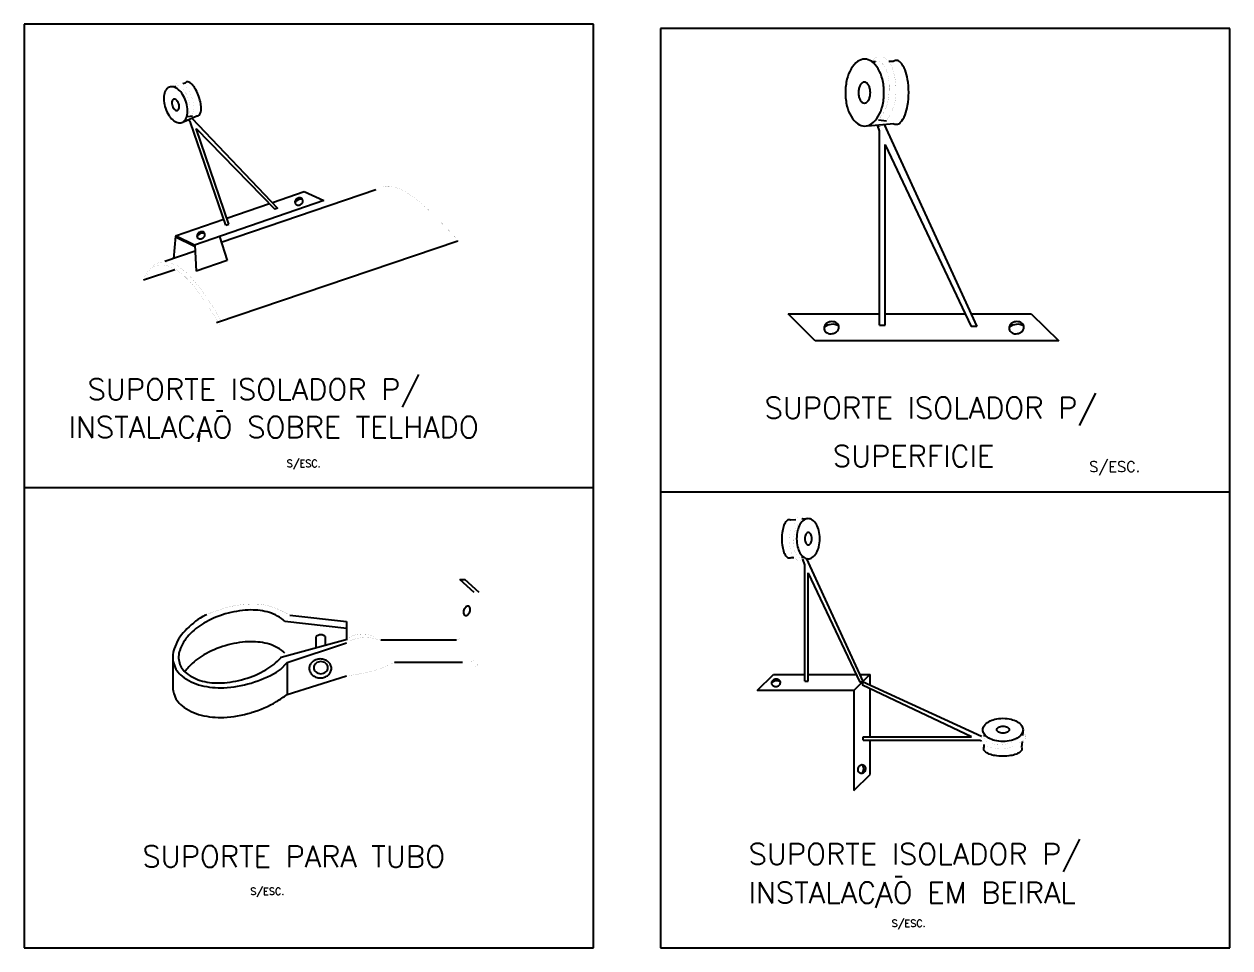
# Model space of a CAD drawing. Extents: x 0 to 0.17, y 0 to 0.13.
import ezdxf

# ---------------------------------------------------------------- set-up
doc = ezdxf.new("R2010")
doc.units = 0
doc.header["$LTSCALE"] = 250
doc.header["$MEASUREMENT"] = 0
doc.layers.add('PARA-RAIOS', color=7, linetype='CONTINUOUS')
doc.styles.add('ROMANS', font='ROMANS', dxfattribs={"height": 150})

msp = doc.modelspace()

# ---------------------------------------------------------------- linework, layer by layer
at = {"layer": 'PARA-RAIOS'}
for p, q in [((0.08029999999999973, 0.1302), (0, 0.1302)), ((0, 0.1302), (0, 0)), ((0.08029999999999973, 0), (0.08029999999999973, 0.1302)), ((0.08976095716640994, 0.1295828241982453), (0.08976095716640994, 8.73508803917386e-06)), ((0.17006095716641, 0.1295828241982453), (0.08976095716640994, 0.1295828241982453)), ((0.17006095716641, 8.73508803917386e-06), (0.17006095716641, 0.1295828241982453)), ((0.1195354994666629, 0.1249449178569234), (0.1200886746937233, 0.1249449178569234)), ((0.1225777491349321, 0.1249383968731533), (0.12195564321773, 0.1249383968731533)), ((0.02109387272245385, 0.1213410153387726), (0.02138672974244446, 0.1214419967920464)), ((0.02270566339332663, 0.1218929219714528), (0.02237631371149382, 0.1217793573059795)), ((0.02246188456423579, 0.1164288839520537), (0.02434102298227299, 0.1172733222322985)), ((0.02310801051238514, 0.1171599798949289), (0.02374065105012142, 0.1172834717437211)), ((0.02347449623403554, 0.1163567962820776), (0.02317178583600526, 0.1167388302192871)), ((0.02335332279707927, 0.1166983358647325), (0.02335159995720642, 0.1166997610915193)), ((0.02846853902507928, 0.1018735378016775), (0.02347449623403554, 0.1163567962820776)), ((0.02365367280574537, 0.1169607537304403), (0.03575850751037706, 0.1042659332068366)), ((0.1189855534705041, 0.1158560626559389), (0.1226494170224743, 0.116187760599671)), ((0.1206530540654663, 0.1151449178569234), (0.1203644112865198, 0.1159660669530367)), ((0.1205019017132909, 0.1167141643841661), (0.1216417936439507, 0.1165543754460733)), ((0.1206473049723793, 0.1157920315507197), (0.1206452261557356, 0.1157954404568036)), ((0.1213071029276578, 0.1160602023668373), (0.1343524097086793, 0.08758284415613803)), ((0.02889259656076001, 0.1020169363566992), (0.02424773709055808, 0.1154875258423781)), ((0.02425779716631041, 0.115479005982757), (0.03534536041057527, 0.1041245394215003)), ((0.1206530540654663, 0.08778760950647856), (0.1206530540654663, 0.1151449178569234)), ((0.1214524097086793, 0.08778284415613802), (0.1214524097086793, 0.1132273303344857)), ((0.1214644333833713, 0.113207091299667), (0.1335726397555175, 0.0875846428624868)), ((0.04960046218250454, 0.1068248082492313), (0.02780286443709747, 0.09944000034498554)), ((0.03503282624800978, 0.1050819491715266), (0.03950638401788183, 0.1066244983817877)), ((0.03950638401788183, 0.1066244983817877), (0.04226477200374894, 0.1053246769635059)), ((0.04226477200374894, 0.1053246769635059), (0.02405303547822678, 0.09904499952553446)), ((0.02859166513539003, 0.1028609410838808), (0.03460977714777346, 0.1049360755539181)), ((0.03576186902742711, 0.1042681577832253), (0.03534536041057527, 0.1041245394215003)), ((0.02134758858691066, 0.1003630758200895), (0.02816861603515372, 0.1027150674662725)), ((0.02405303547822678, 0.09904499952553446), (0.02134758858691066, 0.1003630758200895)), ((0.02846906780435211, 0.1018708973465138), (0.02889259656076001, 0.1020169363566992)), ((0.02134931764931025, 0.1003351747794337), (0.02108110114656574, 0.09711607748413272)), ((0.0240344247540711, 0.0988730422872471), (0.02132897786275498, 0.1001911185818022)), ((0.02408423559960193, 0.09903498123197672), (0.02428529188997709, 0.09539084236862044)), ((0.06116870171334814, 0.09962426692338242), (0.0271222561173031, 0.08809276566986608)), ((0.0275720730883204, 0.1002800359698754), (0.02863792535921084, 0.09686547101455269)), ((0.02410684815714331, 0.0981878270295026), (0.01982554014563129, 0.09673736273462005)), ((0.02124531461369952, 0.09558229535845147), (0.01685641056148825, 0.09409537860210491)), ((0.02863792535921084, 0.09686547101455269), (0.02428529188997709, 0.09539084236862044)), ((0.1077524097086793, 0.08938284415613802), (0.1206365926030849, 0.08938284415613802)), ((0.1115524097086793, 0.08558284415613804), (0.1077524097086793, 0.08938284415613802)), ((0.1214356865844707, 0.08938284415613802), (0.1328032490865896, 0.08938284415613802)), ((0.1336023430679753, 0.08938284415613802), (0.1420524097086793, 0.08938284415613802)), ((0.1420524097086793, 0.08938284415613802), (0.1459524097086793, 0.08558284415613804)), ((0.1206524097086793, 0.08778284415613802), (0.1214524097086793, 0.08778284415613802)), ((0.1343593794713934, 0.0875846428624868), (0.1335726397555175, 0.0875846428624868)), ((0.1459524097086793, 0.08558284415613804), (0.1115524097086793, 0.08558284415613804)), ((0.02711174884026105, 0.07570796837518269), (0.0280310165262772, 0.07570796837518269)), ((0.0247584235640602, 0.07256545259269029), (0.02461134073429776, 0.0713137725776298)), ((0.0001999999999998181, 0.06490000000000001), (0.08029999999999973, 0.06490000000000003)), ((0.08976095716640994, 0.0642828241982453), (0.17006095716641, 0.0642828241982453)), ((0.1088535634081312, 0.06035468850094614), (0.1081258048418658, 0.06028880285413107)), ((0.1103241229730479, 0.06048782162037031), (0.1096690605063058, 0.06042851731764386)), ((0.1081688055743911, 0.05503842109004167), (0.1085420691247124, 0.05503842109004167)), ((0.1099941553753526, 0.05503450849977963), (0.1096622502391163, 0.05503450849977963)), ((0.1101167959504142, 0.05399354532817277), (0.1098135678446329, 0.05478448511361545)), ((0.1103141616101091, 0.05495084806160223), (0.118336409336342, 0.03745630110770152)), ((0.1101167959504142, 0.03757916031790585), (0.1101167959504142, 0.05399354532817277)), ((0.1105964093363421, 0.03757630110770151), (0.1105964093363421, 0.05284299281471017)), ((0.1106036235411572, 0.05283084939381893), (0.1178685473644449, 0.0374573803315108)), ((0.06345341014683255, 0.05010374068980965), (0.06143810977461772, 0.05192960485562785)), ((0.06146008342297955, 0.05192943965613304), (0.06219959794422675, 0.05192943965613304)), ((0.06418556046932236, 0.05010374068980965), (0.06217026009710754, 0.05192960485562785)), ((0.03676620083045964, 0.04607160599696335), (0.04549893986744292, 0.0450821957021417)), ((0.03745927502042696, 0.0469050568652041), (0.04546885881957678, 0.04600057325251111)), ((0.04546885881957678, 0.04600057325251111), (0.04546885881957678, 0.04347654306630459)), ((0.0362758181488789, 0.04098566149417589), (0.04554078161287544, 0.04349548513149189)), ((0.03711273792544308, 0.04021850785409058), (0.04546885881957678, 0.0430077269529192)), ((0.04120962663778073, 0.04234108465549297), (0.04120962663778073, 0.04390910473003046)), ((0.042515420511912, 0.04268548418377607), (0.042515420511912, 0.0438936158623564)), ((0.06096495155752428, 0.04335341964258719), (0.0503334550208565, 0.04335341964258719)), ((0.02095626317630058, 0.04098566149417589), (0.02095626317630058, 0.03632117794180566)), ((0.03613851099803651, 0.03924299149694519), (0.03711273792544308, 0.04021850785409058)), ((0.03711273792544353, 0.04022324337038751), (0.03711273792544353, 0.03568188324173462)), ((0.05222306295388035, 0.04028954059854296), (0.06183456351286032, 0.04028954059854296)), ((0.03710619948968861, 0.03569135427432819), (0.04546885881957678, 0.03833850788425204)), ((0.1033730875896336, 0.03625630110770151), (0.1056727256311614, 0.03853630110770151)), ((0.1056727256311614, 0.03853630110770151), (0.1101069190729854, 0.03853630110770151)), ((0.110116409336342, 0.03757630110770151), (0.1105964093363421, 0.03757630110770151)), ((0.1105863754618168, 0.03853630110770151), (0.1174069129630882, 0.03853630110770151)), ((0.11696316456127, 0.03623544912718739), (0.1193251091231919, 0.03857722357339728)), ((0.1183405911939705, 0.0374573803315108), (0.1178685473644449, 0.0374573803315108)), ((0.1178863693519196, 0.03853630110770151), (0.1193276843486173, 0.03853630110770151)), ((0.135048819596137, 0.02979370647951939), (0.1182397822394559, 0.03749382554917269)), ((0.1182408614632652, 0.03749800740680111), (0.1182408614632652, 0.03702596357727554)), ((0.1193276843486173, 0.03700577038443197), (0.1193276843486173, 0.03854723644810686)), ((0.1170432008964589, 0.03625630110770151), (0.1033730875896336, 0.03625630110770151)), ((0.1170397822394559, 0.03623544912718739), (0.1170397822394559, 0.02216806802851148)), ((0.1336143305255733, 0.02976103975398786), (0.1182408614632652, 0.03702596357727554)), ((0.1193197822394559, 0.02974379167464744), (0.1193197822394559, 0.03651817416278959)), ((0.1183597822394559, 0.02975382554917269), (0.1336264739464645, 0.02975382554917269)), ((0.1183597822394559, 0.02927382554917269), (0.1183597822394559, 0.02975382554917269)), ((0.1183626414496602, 0.02927421216324481), (0.1347770264599271, 0.02927421216324481)), ((0.1193197822394558, 0.02442859768845141), (0.1193197822394559, 0.02926433528581605)), ((0.1347770264599271, 0.02927421216324481), (0.1350503642324988, 0.02917813098305531)), ((0.1354168740355723, 0.03013912848831926), (0.1354168740355723, 0.02980722335208302)), ((0.1407467356983356, 0.02910547805545808), (0.1406711683899238, 0.02827077795483245)), ((0.140870187156163, 0.03046909608601454), (0.1408209141756816, 0.0299248374293236)), ((0.1354207866258343, 0.02831377868735777), (0.1354207866258343, 0.02868704223767905)), ((0.1170397822394559, 0.02216806802851148), (0.1193197822394558, 0.02442859768845141)), ((0.1228328218232554, 0.01007931695482228), (0.123829813851091, 0.01007931695482228)), ((0.1205354054112861, 0.006955537206024527), (0.1200585831371039, 0.005652654195219438)), ((0, 0), (0.08029999999999973, 0)), ((0.08976095716640994, 8.73508803917386e-06), (0.17006095716641, 8.73508803917386e-06))]:
    msp.add_line(p, q, dxfattribs=at)
for points in [[(0.1185524097086793, 0.1158249178569234, 0.1570782662116598), (0.1195022640176563, 0.1161308697212649, 0.1065976720453895), (0.1204757401535067, 0.1172073738497229, 0.07224386446049601), (0.1210493268103091, 0.118649507937205, 0.05864579490633268), (0.1212724097086793, 0.1205449178569234, 0.05864579490635055), (0.1210493268103089, 0.1224403277766422, 0.07224386446048182), (0.1204757401535067, 0.1238824618641239, 0.1065976720453884), (0.1195022640176563, 0.1249589659925817, 0.157078266211679), (0.1185524097086793, 0.1252649178569234, 0.1570782662116506), (0.1176025553997023, 0.1249589659925818, 0.1065976720453746), (0.116629079263852, 0.1238824618641239, 0.07224386446049953), (0.1160554926070498, 0.1224403277766422, 0.05864579490636575), (0.1158324097086793, 0.1205449178569234, 0.05864579490636396), (0.1160554926070498, 0.1186495079372045, 0.07224386446049257), (0.116629079263852, 0.1172073738497229, 0.1065976720453732), (0.1176025553997023, 0.116130869721265, 0.1570782662116699)], [(0.02223825896027256, 0.1163333256967532, 0.1570782662116598), (0.02268527109379329, 0.1166686946914138, 0.1065976720453895), (0.02300412551857881, 0.1174163146240537, 0.07224386446049601), (0.02304452877952508, 0.1182845037293776, 0.05864579490633268), (0.02281662657196421, 0.1193286779941877, 0.05864579490635055), (0.02235251930809682, 0.1202914052448297, 0.07224386446048182), (0.02178559646042458, 0.120950179281116, 0.1065976720453884), (0.02107371304218759, 0.1213423854854593, 0.157078266211679), (0.0205149986400852, 0.1213309650223614, 0.1570782662116506), (0.02006798650656447, 0.120995596027701, 0.1065976720453746), (0.0197491320817785, 0.1202479760950609, 0.07224386446049953), (0.01970872882083222, 0.1193797869897373, 0.05864579490636575), (0.0199366310283931, 0.1183356127249271, 0.05864579490636396), (0.02040073829226049, 0.1173728854742849, 0.07224386446049257), (0.02096766113993272, 0.1167141114379987, 0.1065976720453732), (0.02167954455816971, 0.1163219052336554, 0.1570782662116699)], [(0.1176724097086793, 0.1205449178569234, 0.05778950656919817), (0.1177413893764132, 0.1199500927281961, 0.07145359801007624), (0.1179184400124826, 0.1194983998207673, 0.1064279289247179), (0.118219993772226, 0.1191602742825005, 0.158930832958726), (0.1185124097086794, 0.1190649178569234, 0.1589308329587861), (0.1188048256451325, 0.1191602742825005, 0.1064279289248149), (0.1191063794048761, 0.1194983998207673, 0.07145359801008837), (0.1192834300409455, 0.119950092728196, 0.05778950656923536), (0.1193524097086793, 0.1205449178569234, 0.05778950656925784), (0.1192834300409455, 0.1211397429856505, 0.07145359801017637), (0.1191063794048761, 0.1215914358930794, 0.1064279289249171), (0.1188048256451324, 0.1219295614313463, 0.1589308329587841), (0.1185124097086794, 0.1220249178569234, 0.1589308329587861), (0.1182199937722262, 0.1219295614313462, 0.1064279289248149), (0.1179184400124826, 0.1215914358930794, 0.07145359801008837), (0.1177413893764132, 0.1211397429856508, 0.05778950656923536)], [(0.02091074716813046, 0.1186715024483534, 0.05778950656919817), (0.02105585035053719, 0.1183691876675396, 0.07145359801007624), (0.02123203887656746, 0.1181623768728933, 0.1064279289247179), (0.02145340913629389, 0.1180384177777168, 0.158930832958726), (0.02162562453120109, 0.1180413152096942, 0.1589308329587861), (0.02176302553109326, 0.118145178112522, 0.1064279289248149), (0.02186094699350224, 0.1183792337391749, 0.07145359801008837), (0.02187222355676113, 0.118650685282932, 0.05778950656923536), (0.02180015755658633, 0.1189781843697428, 0.05778950656925784), (0.0216550543741796, 0.1192804991505564, 0.07145359801017637), (0.02147886584814933, 0.119487309945203, 0.1064279289249171), (0.02125749558842244, 0.1196112690403793, 0.1589308329587841), (0.02108528019351525, 0.1196083716084019, 0.1589308329587861), (0.02094787919362352, 0.1195045087055741, 0.1064279289248149), (0.02084995773121409, 0.1192704530789211, 0.07145359801008837), (0.02083868116795565, 0.1189990015351641, 0.05778950656923536)], [(0.03899718141090807, 0.1047887258727617, 0.08071844046884595), (0.03917900610826201, 0.1049367023379958, 0.08927079561236259), (0.03928969168286085, 0.1051178381464525, 0.1048073409724109), (0.03932286919846956, 0.1053213627872473, 0.1192549497207507), (0.03927181368499669, 0.105495856068715, 0.1192549497207204), (0.0391466372298296, 0.1056277098733817, 0.1048073409725227), (0.03895402010599674, 0.1057013418675079, 0.0892707956124011), (0.03874179361733605, 0.1056967163902154, 0.08071844046891824), (0.03852247011440386, 0.1056139247487736, 0.08071844046897438), (0.03834064541704993, 0.1054659482835395, 0.08927079561258666), (0.03822995984245108, 0.1052848124750828, 0.1048073409724596), (0.03819678232684192, 0.105081287834288, 0.1192549497206937), (0.03824783784031479, 0.1049067945528203, 0.1192549497208309), (0.03837301429548234, 0.1047749407481535, 0.1048073409726002), (0.0385656314193152, 0.1047013087540274, 0.08927079561236259), (0.03877785790797589, 0.1047059342313199, 0.08071844046884595)], [(0.02517955573311383, 0.1000242031654636, 0.08071844046884595), (0.02536138043046776, 0.1001721796306978, 0.08927079561236259), (0.02547206600506661, 0.1003533154391544, 0.1048073409724109), (0.02550524352067532, 0.1005568400799493, 0.1192549497207507), (0.02545418800720245, 0.1007313333614169, 0.1192549497207204), (0.02532901155203536, 0.1008631871660836, 0.1048073409725227), (0.02513639442820249, 0.1009368191602099, 0.0892707956124011), (0.02492416793954181, 0.1009321936829173, 0.08071844046891824), (0.02470484443660962, 0.1008494020414756, 0.08071844046897438), (0.02452301973925524, 0.1007014255762414, 0.08927079561258666), (0.02441233416465639, 0.1005202897677848, 0.1048073409724596), (0.02437915664904768, 0.1003167651269899, 0.1192549497206937), (0.02443021216252055, 0.1001422718455223, 0.1192549497208309), (0.0245553886176881, 0.1000104180408556, 0.1048073409726002), (0.0247480057415205, 0.0999367860467294, 0.08927079561236259), (0.02496023223018165, 0.09994141152402192, 0.08071844046884595)], [(0.1140241717182665, 0.08658015361449042, 0.08071844046884595), (0.1144172613406679, 0.08672412200363791, 0.08927079561236259), (0.1147095581277301, 0.08696547967240513, 0.1048073409724109), (0.1148840406254045, 0.08728975154132312, 0.1192549497207507), (0.1148994238683119, 0.0876140461010871, 0.1192549497207204), (0.1147648574251289, 0.08790950418275642, 0.1048073409725227), (0.1144825481642091, 0.0881459314827143, 0.0892707956124011), (0.1141215806859539, 0.08826166140815113, 0.08071844046891824), (0.1137031311490612, 0.08824956457435752, 0.08071844046897438), (0.1133100415266601, 0.08810559618521004, 0.08927079561258666), (0.1130177447395976, 0.08786423851644286, 0.1048073409724596), (0.1128432622419232, 0.08753996664752464, 0.1192549497206937), (0.1128278789990159, 0.08721567208776092, 0.1192549497208309), (0.1129624454421989, 0.08692021400609148, 0.1048073409726002), (0.1132447547031186, 0.0866837867061337, 0.08927079561236259), (0.1136057221813739, 0.08656805678069672, 0.08071844046884595)], [(0.1401241717182664, 0.08658015361449042, 0.08071844046884595), (0.1405172613406679, 0.08672412200363791, 0.08927079561236259), (0.1408095581277301, 0.08696547967240513, 0.1048073409724109), (0.1409840406254045, 0.08728975154132312, 0.1192549497207507), (0.1409994238683119, 0.0876140461010871, 0.1192549497207204), (0.140864857425129, 0.08790950418275642, 0.1048073409725227), (0.1405825481642091, 0.0881459314827143, 0.0892707956124011), (0.1402215806859539, 0.08826166140815113, 0.08071844046891824), (0.1398031311490612, 0.08824956457435752, 0.08071844046897438), (0.1394100415266601, 0.08810559618521004, 0.08927079561258666), (0.1391177447395976, 0.08786423851644286, 0.1048073409724596), (0.1389432622419232, 0.08753996664752464, 0.1192549497206937), (0.1389278789990159, 0.08721567208776092, 0.1192549497208309), (0.1390624454421989, 0.08692021400609148, 0.1048073409726002), (0.1393447547031186, 0.0866837867061337, 0.08927079561236259), (0.1397057221813739, 0.08656805678069672, 0.08071844046884595)], [(0.1105840092301427, 0.06050650849977966, 0.1570782662116598), (0.1100140966447566, 0.0603229373811747, 0.1065976720453895), (0.1094300109632463, 0.05967703490409993, 0.07224386446049601), (0.1090858589691649, 0.05881175445161069, 0.05864579490633268), (0.1089520092301427, 0.05767450849977962, 0.05864579490635055), (0.109085858969165, 0.05653726254794834, 0.07224386446048182), (0.1094300109632463, 0.05567198209545939, 0.1065976720453884), (0.1100140966447565, 0.05502607961838462, 0.157078266211679), (0.1105840092301427, 0.05484250849977966, 0.1570782662116506), (0.111153921815529, 0.05502607961838462, 0.1065976720453746), (0.1117380074970391, 0.05567198209545939, 0.07224386446049953), (0.1120821594911204, 0.05653726254794834, 0.05864579490636575), (0.1122160092301427, 0.05767450849977962, 0.05864579490636396), (0.1120821594911204, 0.05881175445161098, 0.07224386446049257), (0.1117380074970391, 0.05967703490409993, 0.1065976720453732), (0.111153921815529, 0.0603229373811747, 0.1570782662116699)], [(0.1111120092301427, 0.05767450849977962, 0.05778950656919817), (0.1110706214295024, 0.05803140357701603, 0.07145359801007624), (0.1109643910478608, 0.05830241932147329, 0.1064279289247179), (0.1107834587920147, 0.05850529464443338, 0.158930832958726), (0.1106080092301427, 0.05856250849977965, 0.1589308329587861), (0.1104325596682708, 0.05850529464443338, 0.1064279289248149), (0.1102516274124247, 0.05830241932147329, 0.07145359801008837), (0.1101453970307831, 0.0580314035770161, 0.05778950656923536), (0.1101040092301427, 0.05767450849977962, 0.05778950656925784), (0.1101453970307831, 0.05731761342254336, 0.07145359801017637), (0.1102516274124247, 0.05704659767808604, 0.1064279289249171), (0.1104325596682709, 0.05684372235512587, 0.1589308329587841), (0.1106080092301427, 0.05678650849977967, 0.1589308329587861), (0.1107834587920146, 0.05684372235512594, 0.1064279289248149), (0.1109643910478608, 0.05704659767808604, 0.07145359801008837), (0.1110706214295024, 0.05731761342254323, 0.05778950656923536)], [(0.06286092172522513, 0.04735083163868345, 0.06547473431016201), (0.06292210923682343, 0.04761875507877224, 0.07819838175955446), (0.06290775324968173, 0.04784883185029911, 0.1071764558751596), (0.06281645739172291, 0.04804688681019362, 0.1434818455458183), (0.06268464897179957, 0.04814508696617414, 0.1434818455456719), (0.06252068695792014, 0.04815662768546544, 0.1071764558748849), (0.06232230035173917, 0.04806605475735139, 0.07819838175894243), (0.06216134607157528, 0.04790102404851235, 0.06547473430989036), (0.06203296629682382, 0.0476580312198947, 0.06547473431000225), (0.06197177878522507, 0.04739010777980542, 0.07819838175896078), (0.06198613477236723, 0.04716003100827897, 0.1071764558747477), (0.06207743063032604, 0.04696197604838453, 0.1434818455454222), (0.06220923905024939, 0.04686377589240395, 0.1434818455454222), (0.06237320106412881, 0.04685223517311265, 0.1071764558747475), (0.06257158767030979, 0.04694280810122685, 0.07819838175931307), (0.06273254195047366, 0.04710783881006625, 0.06547473430999019)], [(0.04020801480484851, 0.03938908869878099, 0.1138088413899195), (0.04032296130870328, 0.03889063153432901, 0.103572410334684), (0.04066669932102514, 0.03844745003015364, 0.09176602715694011), (0.04116374926723302, 0.03816175222717866, 0.08486653350846292), (0.04177406170083032, 0.03805741052275313, 0.08486653350844785), (0.04238437413442717, 0.03816175222717866, 0.09176602715690897), (0.04288142408063505, 0.03844745003015364, 0.1035724103346731), (0.04322516209295691, 0.03889063153432901, 0.1138088413899012), (0.04334010859681166, 0.03938908869878099, 0.11380884138993), (0.04322516209295691, 0.03988754586323304, 0.1035724103346256), (0.04288142408063505, 0.04033072736740848, 0.09176602715691741), (0.04238437413442717, 0.04061642517038332, 0.08486653350841071), (0.04177406170083032, 0.04072076687480891, 0.08486653350843468), (0.04116374926723302, 0.04061642517038332, 0.09176602715691311), (0.04066669932102514, 0.04033072736740848, 0.1035724103346648), (0.04032296130870328, 0.03988754586323296, 0.1138088413899117)], [(0.04084273629885684, 0.03949951521419878, 0.1138088413899195), (0.04091630206132413, 0.03918050262894947, 0.103572410334684), (0.04113629438920998, 0.03889686646627714, 0.09176602715694011), (0.04145440635478326, 0.03871401987237318, 0.08486653350846292), (0.04184500631228502, 0.03864724118154097, 0.08486653350844785), (0.04223560626978769, 0.03871401987237318, 0.09176602715690897), (0.04255371823536052, 0.03889686646627714, 0.1035724103346731), (0.04277371056324637, 0.03918050262894947, 0.1138088413899012), (0.04284727632571367, 0.03949951521419878, 0.11380884138993), (0.04277371056324637, 0.03981852779944806, 0.1035724103346256), (0.04255371823536052, 0.04010216396212033, 0.09176602715691741), (0.04223560626978724, 0.04028501055602429, 0.08486653350841071), (0.04184500631228502, 0.04035178924685658, 0.08486653350843468), (0.04145440635478326, 0.04028501055602429, 0.09176602715691311), (0.04113629438920998, 0.04010216396212033, 0.1035724103346648), (0.04091630206132413, 0.03981852779944799, 0.1138088413899117)], [(0.1061394665420943, 0.03685468678271296, 0.08071844046884595), (0.1063753203155351, 0.03694106781620147, 0.08927079561236259), (0.1065506983877724, 0.03708588241746184, 0.1048073409724109), (0.1066553878863771, 0.03728044553881264, 0.1192549497207507), (0.1066646178321215, 0.03747502227467099, 0.1192549497207204), (0.1065838779662118, 0.03765229712367262, 0.1048073409725227), (0.1064144924096599, 0.03779415350364733, 0.0892707956124011), (0.1061979119227068, 0.03786359145890943, 0.08071844046891824), (0.1059468422005711, 0.0378563333586332, 0.08071844046897438), (0.1057109884271304, 0.03776995232514477, 0.08927079561258666), (0.105535610354893, 0.03762513772388448, 0.1048073409724596), (0.1054309208562883, 0.03743057460253352, 0.1192549497206937), (0.1054216909105439, 0.03723599786667525, 0.1192549497208309), (0.1055024307764538, 0.03705872301767363, 0.1048073409726002), (0.1056718163330056, 0.03691686663769891, 0.08927079561236259), (0.1058883968199588, 0.03684742868243673, 0.08071844046884595)], [(0.1408888740355724, 0.03072898234310939, -0.1570782662116598), (0.1407053029169674, 0.03015906975772326, -0.1065976720453895), (0.1400594004398927, 0.02957498407621301, -0.07224386446049601), (0.1391941199874034, 0.0292308320821316, -0.05864579490633268), (0.1380568740355723, 0.02909698234310941, -0.05864579490635055), (0.136919628083741, 0.02923083208213168, -0.07224386446048182), (0.1360543476312521, 0.02957498407621301, -0.1065976720453884), (0.1354084451541773, 0.03015906975772319, -0.157078266211679), (0.1352248740355723, 0.03072898234310939, -0.1570782662116506), (0.1354084451541773, 0.03129889492849565, -0.1065976720453746), (0.1360543476312521, 0.03188298061000584, -0.07224386446049953), (0.136919628083741, 0.03222713260408709, -0.05864579490636575), (0.1380568740355723, 0.03236098234310943, -0.05864579490636396), (0.1391941199874037, 0.03222713260408709, -0.07224386446049257), (0.1400594004398927, 0.03188298061000584, -0.1065976720453732), (0.1407053029169674, 0.03129889492849565, -0.1570782662116699)], [(0.1380568740355723, 0.03125698234310941, -0.05778950656919817), (0.1384137691128087, 0.03121559454246912, -0.07145359801007624), (0.138684784857266, 0.03110936416082746, -0.1064279289247179), (0.1388876601802261, 0.03092843190498141, -0.158930832958726), (0.1389448740355723, 0.0307529823431094, -0.1589308329587861), (0.1388876601802261, 0.03057753278123753, -0.1064279289248149), (0.138684784857266, 0.03039660052539141, -0.07145359801008837), (0.1384137691128088, 0.03029037014374975, -0.05778950656923536), (0.1380568740355723, 0.03024898234310939, -0.05778950656925784), (0.1376999789583361, 0.03029037014374975, -0.07145359801017637), (0.1374289632138787, 0.03039660052539141, -0.1064279289249171), (0.1372260878909186, 0.0305775327812376, -0.1589308329587841), (0.1371688740355724, 0.0307529823431094, -0.1589308329587861), (0.1372260878909186, 0.03092843190498134, -0.1064279289248149), (0.1374289632138787, 0.03110936416082746, -0.07145359801008837), (0.1376999789583359, 0.03121559454246912, -0.05778950656923536)], [(0.1176381679144674, 0.02529688275492496, -0.08071844046884595), (0.1177245489479559, 0.02553273652836579, -0.08927079561236259), (0.1178693635492162, 0.02570811460060307, -0.1048073409724109), (0.118063926670567, 0.02581280409920779, -0.1192549497207507), (0.1182585034064254, 0.02582203404495216, -0.1192549497207204), (0.118435778255427, 0.02574129417904246, -0.1048073409725227), (0.1185776346354017, 0.02557190862249052, -0.0892707956124011), (0.1186470725906638, 0.02535532813553742, -0.08071844046891824), (0.1186398144903876, 0.02510425841340177, -0.08071844046897438), (0.1185534334568992, 0.02486840463996108, -0.08927079561258666), (0.1184086188556389, 0.02469302656772365, -0.1048073409724596), (0.1182140557342879, 0.02458833706911893, -0.1192549497206937), (0.1180194789984296, 0.02457910712337456, -0.1192549497208309), (0.117842204149428, 0.02465984698928442, -0.1048073409726002), (0.1177003477694533, 0.02482923254583621, -0.08927079561236259), (0.1176309098141911, 0.02504581303278945, -0.08071844046884595)]]:
    msp.add_lwpolyline(points, format="xyb", close=True, dxfattribs=at)
for points, const_width in [([(0.119610655496995, 0.1249196318808418), (0.1196837360810702, 0.1250837033566636), (0.1197643934417761, 0.1252185426113888), (0.1198515862211874, 0.1253273745519713), (0.1199442730613784, 0.1254134240853648), (0.1200414126044234, 0.125479916118523), (0.1201419634923971, 0.1255300755583996), (0.1202448843673738, 0.1255671273119483), (0.1203491338714279, 0.1255942962861227), (0.1204538741303665, 0.1256141745432325), (0.1205590812049269, 0.1256268227670105), (0.1206649346395789, 0.1256316687965458), (0.1207716139787928, 0.1256281404709271), (0.1208792987670381, 0.1256156656292433), (0.1209881685487849, 0.1255936721105833), (0.1210984028685032, 0.1255615877540359), (0.1212101812706628, 0.1255188403986899), (0.1213234738311855, 0.1254649792511004), (0.1214374127517999, 0.125400038987686), (0.1215509207656865, 0.1253241756523317), (0.1216629206060257, 0.1252375452889223), (0.121772335005998, 0.1251403039413427), (0.1218780866987838, 0.1250326076534778), (0.1219790984175636, 0.1249146124692122), (0.1220742928955179, 0.1247864744324311), (0.1221628801369789, 0.1246482802341815), (0.1222452192308865, 0.1244998391541596), (0.1223219565373325, 0.124340891119224), (0.1223937384164085, 0.1241711760562334), (0.1224612112282062, 0.1239904338920462), (0.1225250213328176, 0.1237984045535211), (0.1225858150903342, 0.1235948279675167), (0.1226442388608478, 0.1233794440608914), (0.1227006637029295, 0.1231520881206559), (0.1227543594690685, 0.1229129768744277), (0.1228043207102329, 0.1226624224099768), (0.1228495419773913, 0.1224007368150728), (0.1228890178215122, 0.1221282321774855), (0.1229217427935639, 0.1218452205849844), (0.1229467114445147, 0.1215520141253395), (0.1229629183253333, 0.1212489248863203), (0.1229694058655133, 0.1209366507308564), (0.1229654080086496, 0.1206174326225164), (0.1229502065768626, 0.1202938973000287), (0.1229230833922726, 0.1199686715021217), (0.1228833202769999, 0.1196443819675238), (0.1228301990531648, 0.1193236554349635), (0.1227630015428875, 0.1190091186431692), (0.1226810095682884, 0.1187033983308693), (0.122583947827847, 0.1184084190393102), (0.1224733125254792, 0.1181232965198113), (0.1223510427414603, 0.1178464443262098), (0.1222190775560654, 0.1175762760123429), (0.1220793560495698, 0.117311205132048), (0.1219338173022486, 0.1170496452391623), (0.1217844003943769, 0.1167900098875232), (0.1216330444062302, 0.116530712630968)], 1e-05), ([(0.1199415918639607, 0.1249196318808418), (0.1201990825730959, 0.124934356355199), (0.1204226752863092, 0.124920082674287), (0.1206163917997269, 0.124879021459808), (0.1207842539094754, 0.1248133833334642), (0.1209302834116811, 0.1247253789169576), (0.1210585021024702, 0.1246172188319903), (0.1211729317779691, 0.1244911137002647), (0.1212775942343041, 0.1243492741434826), (0.121375805059353, 0.124193529342739), (0.1214680550080005, 0.1240241827166987), (0.1215541286268825, 0.1238411562434194), (0.1216338104626352, 0.1236443719009585), (0.1217068850618947, 0.1234337516673737), (0.121773136971297, 0.1232092175207226), (0.1218323507374783, 0.1229706914390627), (0.1218843109070746, 0.1227180954004517), (0.1219286763455931, 0.1224512603573474), (0.1219646031940251, 0.1221696531598101), (0.121991121912233, 0.1218726496323003), (0.1220072629600792, 0.1215596255992787), (0.1220120567974263, 0.1212299568852056), (0.1220045338841364, 0.1208830193145418), (0.1219837246800721, 0.1205181887117478), (0.1219486596450957, 0.1201348409012841), (0.1218972321240935, 0.1197331145888264), (0.121822787002047, 0.1193162000049092), (0.1217175320489613, 0.1188880502612824), (0.1215736750348416, 0.1184526184696957), (0.1213834237296935, 0.1180138577418987), (0.1211389859035219, 0.1175757211896411), (0.1208325693263323, 0.1171421619246726), (0.1204563817681297, 0.116717133058743)], 1e-05), ([(0.02113827707118071, 0.1213413483066161), (0.02114701568738337, 0.1214415503119647), (0.02116510183785931, 0.1215276595907026), (0.02119139551355011, 0.1216011933452687), (0.02122475670539734, 0.1216636687781016), (0.0212640454043426, 0.1217166030916399), (0.02130812160132791, 0.1217615134883224), (0.02135584528729442, 0.1217999171705875), (0.02140607645318415, 0.1218333313408743), (0.02145789834146126, 0.1218629753124433), (0.02151128720067709, 0.1218888768418444), (0.02156644253090599, 0.1219107657964491), (0.02162356383222141, 0.1219283720436298), (0.02168285060469816, 0.1219414254507582), (0.0217445023484097, 0.121949655885206), (0.02180871856342992, 0.1219527932143453), (0.02187569874983319, 0.121950567305548), (0.02194550935727057, 0.1219427340412265), (0.02201768463370127, 0.1219291533639558), (0.02209162577666166, 0.1219097112313515), (0.02216673398368767, 0.1218842936010292), (0.02224241045231656, 0.1218527864306045), (0.02231805638008382, 0.1218150756776929), (0.02239307296452671, 0.1217710472999099), (0.02246686140318116, 0.1217205872548714), (0.02253898763835014, 0.1216635972250346), (0.02260967659140442, 0.1216000417922251), (0.02267931792848185, 0.1215299012631102), (0.02274830131572025, 0.1214531559443569), (0.02281701641925611, 0.1213697861426329), (0.02288585290522724, 0.1212797721646054), (0.02295520043977149, 0.1211830943169417), (0.02302544868902623, 0.1210797329063091), (0.02309682416361239, 0.1209696684681311), (0.02316890075208812, 0.1208528824528562), (0.02324108918749425, 0.1207293565396888), (0.02331280020287204, 0.1205990724078334), (0.02338344453126319, 0.1204620117364946), (0.02345243290570852, 0.120318156204877), (0.02351917605924973, 0.1201674874921851), (0.02358308472492763, 0.1200099872776234), (0.02364352456042161, 0.1198458502141541), (0.02369968092195859, 0.1196761228497701), (0.02375069409040316, 0.1195020647062217), (0.02379570434662037, 0.1193249353052595), (0.02383385197147527, 0.1191459941686339), (0.023864277245832, 0.1189665008180953), (0.02388612045055606, 0.1187877147753942), (0.0238985218665116, 0.1186108955622812), (0.02390098442343742, 0.118437011796005), (0.02389446164656556, 0.1182658684758093), (0.02388026971000227, 0.1180969796964363), (0.02385972478785379, 0.1179298595526278), (0.02383414305422639, 0.1177640221391261), (0.02380484068322494, 0.1175989815506731), (0.02377313384895661, 0.117434251882011), (0.02374033872552764, 0.117269347227882)], 5.600000000000001e-06), ([(0.02131347840611943, 0.1214017603309487), (0.02144710887132669, 0.1214565602392077), (0.02156808694382835, 0.1214898201694531), (0.02167813826025668, 0.1215034446229172), (0.02177898845724621, 0.1214993381008323), (0.02187236317142924, 0.1214794051044304), (0.02195998803943985, 0.1214455501349442), (0.02204358869791077, 0.1213996776936058), (0.02212489078347517, 0.1213436922816476), (0.022205315689901, 0.1212791675440273), (0.02228506783949433, 0.1212063537006042), (0.02236404741169463, 0.1211251701149629), (0.02244215458594135, 0.1210355361506881), (0.02251928954167533, 0.1209373711713644), (0.02259535245833604, 0.1208305945405767), (0.02267024351536338, 0.1207151256219097), (0.02274386289219728, 0.1205908837789478), (0.02281606084792384, 0.1204577172423925), (0.02288648796020789, 0.1203151897114122), (0.02295474488636182, 0.1201627937522917), (0.02302043228369712, 0.1200000219313161), (0.02308315080952525, 0.1198263668147702), (0.02314250112115724, 0.1196413209689391), (0.02319808387590502, 0.1194443769601079), (0.0232494997310796, 0.1192350273545613), (0.02329560807985672, 0.1190129610173177), (0.02333230325886461, 0.1187786520083284), (0.02335473834059485, 0.1185327706862782), (0.02335806639753946, 0.1182759874098517), (0.02333744050219139, 0.1180089725377334), (0.02328801372704175, 0.117732396428608), (0.02320493914458302, 0.1174469294411602), (0.0230833698273068, 0.1171532419340748)], 5.600000000000001e-06), ([(0.04960947652018195, 0.1068718182528569), (0.04965339358656093, 0.1069054447613403), (0.04987542020570345, 0.1070430731484305), (0.05010867886340885, 0.1071571273175229), (0.05035381591474561, 0.107247200848594), (0.05061147771478182, 0.1073128873216204), (0.05088231061858597, 0.1073537803165786), (0.05116696098122612, 0.1073694734134454), (0.05146607515777169, 0.1073595601921971), (0.05178029950329029, 0.1073236342328102), (0.05211063753167992, 0.1072605776775296), (0.05245952139215888, 0.1071664269176717), (0.05282974039277361, 0.1070365069068211), (0.05322408384157143, 0.1068661425985622), (0.0536453410465997, 0.1066506589464796), (0.05409630131590529, 0.1063853809041579), (0.05457975395753602, 0.1060656334251817), (0.05509848827953829, 0.1056867414631351), (0.05565411615247967, 0.1052455137978367), (0.05624353969700315, 0.1047446945140382), (0.05686248359627325, 0.104188511522725), (0.05750667253345319, 0.1035811927348826), (0.0581718311917066, 0.1029269660614964), (0.06008596915869794, 0.100920318116795), (0.06078024130858876, 0.1001849594052776), (0.06128045904052897, 0.0996369094770047)], 8.000000000000001e-06), ([(0.01684935389688144, 0.09411620762548825), (0.01697866723223524, 0.09451280193500586), (0.01713110168544745, 0.09485780059551777), (0.01730417042253839, 0.09515502832681721), (0.01749538660952749, 0.09540830984869735), (0.01770226341243461, 0.09562146988095142), (0.01792231399727962, 0.0957983331433729), (0.01815305153008194, 0.09594272435575478), (0.01839198917686145, 0.09605846823789037), (0.01863714648948371, 0.09614866405047995), (0.01888856856319717, 0.09621350921785185), (0.01914680687909595, 0.09625247570524102), (0.01941241291827373, 0.09626503547788301), (0.01968593816182465, 0.09625066050101298), (0.01996793409084285, 0.09620882273986603), (0.02025895218642245, 0.09613899415967747), (0.02055954392965714, 0.09604064672568262), (0.02087046768360824, 0.09591248369905918), (0.02119330933920401, 0.09575013352475471), (0.02152986166933897, 0.09554845594365974), (0.02188191744690812, 0.09530231069666406), (0.02225126944480644, 0.09500655752465807), (0.02263971043592892, 0.09465605616853187), (0.02304903319317009, 0.09424566636917582), (0.02348103048942585, 0.09377024786747994), (0.02393663991439689, 0.09322635059989053), (0.02441337832501222, 0.0926172852850785), (0.0249079073950079, 0.09194805283727053), (0.02541688879811909, 0.09122365417069357), (0.02593698420808096, 0.09044909019957449), (0.02646485529862957, 0.08962936183814019), (0.02699716374349964, 0.08876947000061752), (0.02753057121642815, 0.08787441560123342)], 8.000000000000001e-06), ([(0.01720682682010738, 0.09452305138174671), (0.01733614015546118, 0.0949196456912643), (0.01748857460867384, 0.09526464435177623), (0.01766164334576434, 0.09556187208307566), (0.01785285953275343, 0.09581515360495578), (0.018059736335661, 0.09602831363720996), (0.01827978692050556, 0.09620517689963128), (0.01851052445330788, 0.09634956811201324), (0.01874946210008739, 0.09646531199414887), (0.01899461941270966, 0.09655550780673848), (0.01924604148642311, 0.09662035297411023), (0.01950427980232189, 0.09665931946149955), (0.01976988584149922, 0.09667187923414147), (0.02004341108505059, 0.09665750425727146), (0.02032540701406879, 0.09661566649612441), (0.02061642510964839, 0.09654583791593593), (0.02091701685288308, 0.09644749048194115), (0.02122794060683464, 0.09631932745531771), (0.02155078226242995, 0.09615697728101333), (0.02188733459256491, 0.0959552996999182), (0.02223939037013406, 0.0957091544529226), (0.02260874236803238, 0.0954134012809166), (0.02299718335915486, 0.09506289992479049), (0.02340650611639603, 0.09465251012543437), (0.02383850341265179, 0.09417709162373847), (0.02429411283762284, 0.09363319435614913), (0.02477085124823816, 0.09302412904133694), (0.02526538031823384, 0.092354896593529), (0.02577436172134503, 0.09163049792695203), (0.0262944571313069, 0.09085593395583295), (0.02682232822185507, 0.09003620559439865), (0.02735463666672558, 0.08917631375687605), (0.02788804413965363, 0.08828125935749181)], 8.000000000000001e-06), ([(0.1099490617571533, 0.05504968008542856), (0.1099052134067083, 0.05495123719993558), (0.1098568189902847, 0.05487033364710042), (0.1098045033226379, 0.05480503448275086), (0.1097488912185234, 0.05475340476271479), (0.1096906074926963, 0.05471350954281982), (0.1096302769599121, 0.05468341387889385), (0.1095685244349261, 0.05466118282676471), (0.1095059747324936, 0.0546448814422601), (0.1094431305771305, 0.05463295448799421), (0.1093800063323943, 0.0546253655537274), (0.109316494271603, 0.05462245793600618), (0.1092524866680747, 0.05462457493137744), (0.1091878757951275, 0.05463205983638771), (0.1091225539260794, 0.05464525594758372), (0.1090564133342484, 0.05466450656151217), (0.1089893462929526, 0.05469015497471963), (0.108921370756639, 0.05472247166327339), (0.1088530074042704, 0.05476143582132201), (0.1087849025959385, 0.05480695382253457), (0.1087177026917349, 0.05485893204058019), (0.1086520540517516, 0.05491727684912796), (0.10858860303608, 0.05498189462184695), (0.1085279960048122, 0.05505269173240624), (0.1084708793180396, 0.05512957455447497), (0.108417726973163, 0.05521249107342484), (0.1083683235168184, 0.05530155572143791), (0.1083222811329509, 0.05539692454239929), (0.1082792120055053, 0.05549875358019368), (0.1082387283184266, 0.0556071988787059), (0.1082004422556598, 0.05572241648182099), (0.1081639660011498, 0.05584456243342364), (0.1081289117388416, 0.05597379277739879), (0.1080950568335926, 0.05611020634154018), (0.1080628393739092, 0.056253673089277), (0.1080328626292106, 0.05640400576794761), (0.1080057298689155, 0.05656101712488999), (0.107982044362443, 0.05672451990744237), (0.107962409379212, 0.05689432686294299), (0.1079474281886415, 0.05707025073872996), (0.1079377040601504, 0.05725210428214145), (0.1079338115360424, 0.05743946877541982), (0.1079362102501606, 0.05763099964042383), (0.1079453311092327, 0.05782512083391644), (0.1079616050199868, 0.05802025631266065), (0.1079854628891504, 0.05821483003341935), (0.1080173356234514, 0.05840726595295557), (0.1080576541296178, 0.05859598802803216), (0.1081068493143773, 0.0587794202154121), (0.108165721331486, 0.05895754217173402), (0.1082365473228134, 0.05913655635313873), (0.1083219736772572, 0.05932422091564273), (0.1084246467837153, 0.05952829401526259), (0.1085472130310853, 0.05975653380801473), (0.1086923188082653, 0.06001669844991565), (0.1088626105041528, 0.06031654609698184), (0.1090607345076455, 0.0606638349052299)], 6.000000000000001e-06), ([(0.1097504999369739, 0.05504968008542856), (0.1095960055114929, 0.05504084540081429), (0.1094618498835649, 0.05504940960936146), (0.1093456199755142, 0.05507404633804887), (0.1092449027096651, 0.0551134292138552), (0.1091572850083417, 0.0551662318637591), (0.1090803537938682, 0.05523112791473942), (0.1090116959885689, 0.05530679099377485), (0.1089488985147679, 0.05539189472784405), (0.1088899720197386, 0.05548534160829026), (0.1088346220505501, 0.05558694958391439), (0.1087829778792209, 0.05569676546788207), (0.1087351687777692, 0.05581483607335853), (0.1086913240182136, 0.05594120821350939), (0.1086515728725721, 0.05607592870150009), (0.1086160446128634, 0.05621904435049604), (0.1085848685111056, 0.05637060197366271), (0.1085582492479945, 0.05653070299952525), (0.1085366931389353, 0.05669966731804758), (0.1085207819080106, 0.0568778694345535), (0.1085110972793028, 0.05706568385436651), (0.1085082209768946, 0.05726348508281037), (0.1085127347248685, 0.05747164762520865), (0.1085252202473071, 0.05769054598688505), (0.1085462592682929, 0.05792055467316314), (0.1085777507537381, 0.05816272484202432), (0.1086268626368727, 0.05842081426207996), (0.1087020800927566, 0.05869925735459911), (0.1088118882964496, 0.0590024885408509), (0.1089647724230112, 0.0593349422421043), (0.1091692176475013, 0.05970105287962835), (0.1094337091449796, 0.06010525487469218), (0.1096569615501393, 0.06040473288756942)], 6.000000000000001e-06), ([(0.1090266496117044, 0.06060920143411867), (0.1091025676704363, 0.06067135735837598), (0.1091686859816121, 0.06071793853278651), (0.1092263803197265, 0.06075102976638482), (0.1092770264592746, 0.06077271586820564), (0.1093220001747512, 0.06078508164728344), (0.1093626772406514, 0.06079021191265296), (0.10940043343147, 0.06079019147334869), (0.1094366445217022, 0.06078710513840532), (0.1094723970204359, 0.06078270557816316), (0.1095076203751331, 0.06077741690818563), (0.109541954767849, 0.06077133110534196), (0.1095750403806386, 0.06076454014650132), (0.1096065173955573, 0.06075713600853277), (0.1096360259946602, 0.06074921066830562), (0.1096632063600024, 0.060740856102689), (0.109687698673639, 0.06073216428855201), (0.1097092912779556, 0.060723150555373), (0.1097283651566585, 0.06071352364306615), (0.109745449453784, 0.06070291564415471), (0.1097610733133688, 0.06069095865116215), (0.1097757658794492, 0.06067728475661163), (0.109790056296062, 0.06066152605302647), (0.1098044737072435, 0.06064331463293005), (0.1098195472570303, 0.06062228258884556), (0.1098356297081134, 0.06059831239477368), (0.1098523682978017, 0.06057228805062347), (0.1098692338820588, 0.06054534393778159), (0.1098856973168482, 0.06051861443763446), (0.1099012294581333, 0.06049323393156847), (0.1099153011618777, 0.06047033680097025), (0.1099273832840446, 0.06045105742722619), (0.1099369466805978, 0.06043653019172278)], 1e-05), ([(0.05985995591502934, 0.04335815515888405), (0.0609780284290332, 0.04335815515888405), (0.06146187267485903, 0.04356651787594427), (0.06146187267485903, 0.05192517293679398)], 1.152e-05), ([(0.0634623214699068, 0.0487850568350428), (0.0634623214699068, 0.05011100139815317), (0.06416193409562858, 0.05011100139815317), (0.06416193409562858, 0.04008117788148274), (0.06359962862074918, 0.03959341970291012), (0.05103960608233275, 0.03959341970291012)], 1.152e-05), ([(0.02576859262459948, 0.0469892859759793), (0.02639465521316743, 0.04724431115010908), (0.02696557235891942, 0.04746167815528593), (0.02748555535378591, 0.04764511527708449), (0.02795881548969556, 0.04779835080107893), (0.02838956405857926, 0.04792511301284352), (0.02878201235236657, 0.04802913019795285), (0.02914037166298704, 0.04811413064198118), (0.02946885328237113, 0.04818384263050263), (0.02977160381719796, 0.0482415975807533), (0.03005251113314307, 0.04828913943661473), (0.0303153984106325, 0.04832781527362984), (0.03056408883009135, 0.04835897216734223), (0.03080240557194475, 0.04838395719329457), (0.03103417181661871, 0.04840411742703008), (0.0312632107445379, 0.04842079994409208), (0.03149334553612835, 0.04843535182002344), (0.03172800650369118, 0.04844861339688745), (0.03196905248703479, 0.04845939808282653), (0.03221794945784405, 0.04846601255250316), (0.0324761633878029, 0.04846676348057999), (0.03274516024859622, 0.04845995754171935), (0.03302640601190842, 0.04844390141058387), (0.03332136664942346, 0.04841690176183592), (0.0336315081328271, 0.04837726527013818), (0.03395924219680001, 0.04832248671081572), (0.03431076362801332, 0.04824681326184504), (0.03469321297613624, 0.04814368020186529), (0.0351137307908366, 0.04800652280951546), (0.03557945762178315, 0.04782877636343504), (0.03609753401864418, 0.04760387614226297), (0.03667510053108845, 0.04732525742463842), (0.03731929770878378, 0.04698635548920044)], 1.152e-05), ([(0.06183456351286032, 0.04028954059854296), (0.06297847722408051, 0.04028954059854296), (0.0634623214699068, 0.0404979033156032), (0.0634623214699068, 0.0487850568350428)], 1e-05), ([(0.04546885881957678, 0.04349548513149189), (0.04567427999718712, 0.04364063286806443), (0.04587462494781994, 0.04376476212654206), (0.0460712537171944, 0.0438697180934508), (0.04626552635102826, 0.04395734595531642), (0.04645880289503976, 0.04402949089866467), (0.04665244339494803, 0.04408799811002137), (0.0468478078964713, 0.04413471277591227), (0.0470462564453278, 0.04417148008286342), (0.0472498482427518, 0.04419973594670476), (0.04745899511065682, 0.04421927920048446), (0.04767258602577932, 0.04422949940655476), (0.0478895099648571, 0.04422978612726802), (0.04810865590462664, 0.04421952892497664), (0.04832891282182482, 0.04419811736203302), (0.04854916969318947, 0.04416494100078949), (0.04869721147331574, 0.04411938940359834), (0.04889592820020153, 0.04406108104692991), (0.04909316994792744, 0.04399055006372583), (0.04929190583038644, 0.04390855950104561), (0.04949510496147105, 0.04381587240594891), (0.04970573645507329, 0.04371325182549504), (0.04992676942508524, 0.04360146080674386), (0.05016117298539985, 0.04348126239675477), (0.05041191624990961, 0.04335341964258719)], 1.152e-05), ([(0.04545578194806786, 0.04301246246921598), (0.04568604790450673, 0.04314268377209628), (0.04590215789212971, 0.0432511189252948), (0.04610558689009622, 0.04334062126236117), (0.04629780987756521, 0.04341404411684548), (0.04648030183369701, 0.04347424082229766), (0.04665453773765058, 0.04352406471226773), (0.04682199256858531, 0.0435663691203054), (0.04698414130566107, 0.04360400737996076), (0.04714241423169824, 0.04363922007487236), (0.04729806284416646, 0.04367179678903268), (0.04745229394419585, 0.04370091435652308), (0.04760631433291656, 0.04372574961142492), (0.04776133081145872, 0.04374547938781915), (0.04791855018095385, 0.04375928051978707), (0.04807917924253207, 0.04376632984140991), (0.04824442479732307, 0.04376580418676888), (0.04841626944718474, 0.04375682720787744), (0.04859979899688097, 0.04373830982847774), (0.0488008750519025, 0.04370910979024448), (0.04902535921774007, 0.04366808483485213), (0.04927911309988486, 0.04361409270397505), (0.0495679983038267, 0.0435459911392878), (0.04989787643505725, 0.043462637882465), (0.05027460909906677, 0.04336289067518091)], 1.152e-05), ([(0.04546885881957678, 0.03833850788425204), (0.04622640747734704, 0.03844182214385089), (0.04688961493563329, 0.03854304149243166), (0.04747171769572378, 0.03864340067887258), (0.04798595225890677, 0.03874413445205181), (0.04844555512646958, 0.03884647756084757), (0.04886376279970046, 0.0389516647541379), (0.04925381177988766, 0.03906093078080115), (0.04962893856831897, 0.03917551038971543), (0.04999953187102211, 0.03929636085810097), (0.0503645892129839, 0.03942332957654567), (0.05072026032393115, 0.03955598646397979), (0.05106269493359014, 0.03969390143933321), (0.05138804277168811, 0.03983664442153634), (0.05169245356795137, 0.03998378532951888), (0.05197207705210667, 0.04013489408221111), (0.05222306295388035, 0.04028954059854296)], 1.152e-05), ([(0.1354320456212213, 0.03009403487012001), (0.1353336027357283, 0.0300501865196749), (0.1352526991828931, 0.03000179210325136), (0.1351874000185436, 0.02994947643560459), (0.1351357702985075, 0.02989386433149004), (0.1350958750786126, 0.02983558060566298), (0.1350657794146866, 0.02977525007287877), (0.1350435483625574, 0.02971349754789276), (0.1350272469780527, 0.02965094784546032), (0.1350153200237869, 0.02958810369009712), (0.13500773108952, 0.02952497944536095), (0.1350048234717989, 0.02946146738456962), (0.1350069404671701, 0.0293974597810414), (0.1350144253721803, 0.02933284890809416), (0.1350276214833764, 0.02926752703904604), (0.1350468720973048, 0.02920138644721512), (0.1350725205105124, 0.02913431940591931), (0.1351048371990662, 0.0290663438696057), (0.1351438013571148, 0.02899798051723709), (0.1351893193583273, 0.0289298757089051), (0.135241297576373, 0.02886267580470157), (0.1352996423849207, 0.02879702716471817), (0.1353642601576397, 0.02873357614904672), (0.135435057268199, 0.02867296911777885), (0.1355119400902677, 0.02861585243100628), (0.1355948566092175, 0.0285627000861297), (0.1356839212572306, 0.02851329662978511), (0.1357792900781919, 0.02846725424591758), (0.1358811191159863, 0.02842418511847195), (0.1359895644144986, 0.02838370143139327), (0.1361047820176136, 0.02834541536862642), (0.1362269279692163, 0.02830893911411651), (0.1363561583131915, 0.02827388485180833), (0.1364925718773328, 0.0282400299465593), (0.1366360386250697, 0.02820781248687592), (0.1367863713037402, 0.02817783574217727), (0.1369433826606826, 0.02815070298188221), (0.137106885443235, 0.02812701747540967), (0.1372766923987356, 0.02810738249217866), (0.1374526162745226, 0.02809240130160812), (0.1376344698179341, 0.02808267717311697), (0.1378218343112125, 0.02807878464900903), (0.1380133651762166, 0.0280811833631272), (0.1382074863697092, 0.02809030422219941), (0.1384026218484534, 0.02810657813295344), (0.1385971955692121, 0.02813043600211706), (0.1387896314887483, 0.02816230873641813), (0.1389783535638249, 0.0282026272425845), (0.1391617857512049, 0.02825182242734394), (0.1393398915284631, 0.02831087418720177), (0.1395187924564216, 0.02838295837777325), (0.1397061496167147, 0.02847179984445109), (0.1399096240909764, 0.02858112343262801), (0.1401368769608407, 0.02871465398769666), (0.1403955693079419, 0.02887611635504982), (0.1406933622139138, 0.02906923538008021), (0.1410379167603907, 0.02929773590818055)], 6.000000000000001e-06), ([(0.1354320456212213, 0.02989547304994056), (0.135423210936607, 0.02974097862445946), (0.1354317751451543, 0.02960682299653156), (0.1354564118738417, 0.0294905930884809), (0.1354957947496479, 0.02938987582263173), (0.1355485973995519, 0.02930225812130833), (0.1356134934505322, 0.02922532690683489), (0.1356891565295676, 0.02915666910153559), (0.1357742602636368, 0.02909387162773463), (0.1358677071440829, 0.02903494513270518), (0.1359693151197071, 0.02897959516351671), (0.1360791310036747, 0.02892795099218754), (0.1361972016091512, 0.02888014189073591), (0.1363235737493021, 0.02883629713118019), (0.1364582942372927, 0.02879654598553883), (0.1366014098862887, 0.02876101772583002), (0.1367529675094553, 0.02872984162407229), (0.1369130685353179, 0.02870322236096115), (0.1370820328538403, 0.02868166625190199), (0.1372602349703461, 0.02866575502097723), (0.1374480493901592, 0.02865607039226947), (0.137645850618603, 0.02865319408986128), (0.1378540131610013, 0.02865770783783519), (0.1380729115226777, 0.02867019336027378), (0.1383029202089558, 0.02869123238125962), (0.1385450741987533, 0.02872290360945386), (0.1388030503653628, 0.02877327369183266), (0.139081186055671, 0.02885190625995048), (0.1393838186165646, 0.02896836494536219), (0.1397152853949302, 0.02913221337962241), (0.1400799237376545, 0.02935301519428584), (0.1404820709916242, 0.02964033402090703), (0.1407615694023041, 0.02986909766626661)], 6.000000000000001e-06), ([(0.1410387632011246, 0.02929291701777933), (0.1411050261450036, 0.02935790123076375), (0.1411584203059146, 0.0294228087963572), (0.1412003002925912, 0.0294868272522153), (0.1412320207137667, 0.02954914413599363), (0.1412549361781746, 0.02960894698534794), (0.1412704012945483, 0.02966542333793376), (0.1412797706716216, 0.02971776073140674), (0.1412843989181276, 0.02976514670342251), (0.1412854642614545, 0.02980700895346185), (0.1412834394036081, 0.02984373582830558), (0.1412786206652489, 0.02987595583655981), (0.1412713043670374, 0.02990429748683055), (0.1412617868296339, 0.02992938928772383), (0.1412503643736991, 0.0299518597478456), (0.1412373333198932, 0.02997233737580194), (0.1412229899888769, 0.02999145068019891), (0.141207567204026, 0.03000975918699064), (0.1411910437995792, 0.03002754649152361), (0.1411733351124905, 0.03004502720649274), (0.1411543564797143, 0.03006241594459265), (0.1411340232382045, 0.03007992731851817), (0.1411122507249155, 0.03009777594096398), (0.1410889542768013, 0.03011617642462486), (0.1410640492308161, 0.03013534338219543), (0.1410375426422137, 0.0301554352182839), (0.1410098084394466, 0.03017638550515127), (0.140981312269267, 0.03019807160697208), (0.1409525197784269, 0.03022037088792073), (0.1409238966136785, 0.03024316071217159), (0.1408959084217739, 0.03026631844389915), (0.1408690208494651, 0.03028972144727785), (0.1408436995435046, 0.03031324708648208)], 1e-05)]:
    msp.add_lwpolyline(points, dxfattribs=dict(at, const_width=const_width))
for points in [[(0.122659239177188, 0.1161612853392666, 0.1180628407026158), (0.1230067243916913, 0.1160780753053341, 0.2071179888409132), (0.1235660121503369, 0.1163201363165268, 0.09603959553848386), (0.1242441612587677, 0.1173960947899946, 0.05284415378869605), (0.1246097658287872, 0.1187416838672414, 0.03994900686421233), (0.1247567243916913, 0.1205780753053341, 0.03994900686421706), (0.1246097658287872, 0.1224144667434265, 0.05284415378871664), (0.1242441612587677, 0.1237600558206735, 0.09603959553848386), (0.1235660121503369, 0.1248360142941414, 0.2071179888409132), (0.1230067243916913, 0.1250780753053341, 0.1500511054879755), (0.1225762451106689, 0.124945911816185, 0.05966237835240593)], [(0.02435105596451649, 0.1172610989618455, 0.1180628407026158), (0.02455020832921855, 0.1172804796550806, 0.2071179888409132), (0.02480211345223597, 0.1175107266922389, 0.09603959553848386), (0.02496471812484424, 0.1182041461656979, 0.05284415378869605), (0.02491263756474428, 0.1189832564132563, 0.03994900686421233), (0.02465520805156712, 0.1199822892446532, 0.03994900686421706), (0.02424217559491445, 0.1209276678683881, 0.05284415378871664), (0.02380298491262102, 0.1215732967921344, 0.09603959553848386), (0.02324755046384826, 0.1220191257042101, 0.2071179888409132), (0.02290726946463292, 0.1220451781646648, 0.1500511054879755), (0.02270349530286694, 0.1218966259067803, 0.05966237835240593)], [(0.1081199115490375, 0.06030468801037372, 0.1180628407026158), (0.1079114204203356, 0.06035461403073322, 0.2071179888409132), (0.1075758477651482, 0.06020937742401759, 0.09603959553848386), (0.1071689583000897, 0.05956380233993689, 0.05284415378869605), (0.106949595558078, 0.05875644889358883, 0.03994900686421233), (0.1068614204203356, 0.05765461403073321, 0.03994900686421706), (0.106949595558078, 0.05655277916787774, 0.05284415378871664), (0.1071689583000897, 0.05574542572152954, 0.09603959553848386), (0.1075758477651482, 0.05509985063744884, 0.2071179888409132), (0.1079114204203356, 0.05495461403073321, 0.1500511054879755), (0.108169707988949, 0.0550339121242227, 0.05966237835240593)], [(0.03675179351000998, 0.0460661038054675, 0.02330116104254776), (0.03654764871098223, 0.04624339520266732, 0.1067676118869952), (0.03428672686171103, 0.047351736125904, 0.07316198053496163), (0.03161129514787536, 0.04761206206692384, 0.05965408376791721), (0.02836689327846398, 0.04706103632478764, 0.05965408376790354), (0.02534429033241622, 0.04575963542987593, 0.07316198053496652), (0.02324033013537019, 0.04408659749240579, 0.1067676118869964), (0.02194530675293254, 0.04192717589170512, 0.1549414025396277), (0.02191010859329208, 0.0401708055563186, 0.1549414025396205), (0.02289453254134651, 0.03871581924849161, 0.1067676118870073), (0.02515545439061771, 0.03760747832525471, 0.07316198053497644), (0.02783088610445384, 0.03734715238423481, 0.05965408376792104), (0.03107528797386522, 0.03789817812637107, 0.05965408376791038)], [(0.02570464672621574, 0.04697308082819954, 0.008830730487020214), (0.02519619492167113, 0.04668995854708367, 0.07316198053496652), (0.02269148040137861, 0.04469824671676194, 0.1067676118869964), (0.02114978589847624, 0.0421275067159279, 0.1549414025396277), (0.02110788332747597, 0.04003658964999159, 0.1549414025396205), (0.02227981659896932, 0.03830446309305459, 0.1067676118870073), (0.02497139022905413, 0.03698500961301077, 0.07316198053497644), (0.02815642798362069, 0.03667509777846333, 0.05965408376792104), (0.03201881116149116, 0.03733108080481602, 0.05965408376791038)], [(0.03675179351000998, 0.04159437659696678, 0.02330116104254776), (0.03654764871098223, 0.04177166799416664, 0.1067676118869952), (0.03428672686171103, 0.04288000891740332, 0.07316198053496163), (0.03161129514787536, 0.04314033485842324, 0.05965408376791721), (0.02836689327846398, 0.04258930911628699, 0.05965408376790354), (0.02534429033241622, 0.04128790822137519, 0.07316198053496652), (0.02324033013537019, 0.03961487028390513, 0.03831357936992036), (0.02266913153140422, 0.03890321481282387, 0.1549414025396277)], [(0.04252229953080587, 0.04389433786194037, 0.0816311406078915), (0.04223560626978724, 0.04405153873042161, 0.08486653350841071), (0.04184500631228502, 0.04411831742125389, 0.08486653350843468), (0.04145440635478326, 0.04405153873042161, 0.0718562407514315), (0.04119902092949906, 0.04391789320581069, 0.1035724103346648)], [(0.03107528797386522, 0.03789817812637107, 0.05965408376791038), (0.03409789091991297, 0.03919957902128299, 0.07316198053496398), (0.03620185111695855, 0.04087261695875306, 0.007107553393435093), (0.03631599902093558, 0.04099795170108315, 0.1193736433504983)], [(0.03201881116149116, 0.03733108080481602, 0.05965408376791038), (0.03561714800202435, 0.03888036758447292, 0.01485500019955433), (0.03617205415744457, 0.03922475252621146, 0.08110960217096803)], [(0.02097110495322431, 0.03664973297506528, 0.05853526928188568), (0.02110788332747597, 0.03585512875989728, 0.1549414025396205), (0.02227981659896932, 0.03412300220296036, 0.1067676118870073), (0.02497139022905413, 0.03280354872291639, 0.07316198053497644), (0.02815642798362069, 0.03249363688836901, 0.05965408376792104), (0.03201881116149116, 0.03314961991472164, 0.05965408376791038)], [(0.03201881116149116, 0.0331543554310185, 0.05965408376791038), (0.03561714800202435, 0.03470364221067547, 0.007155214625032806), (0.03711746069577748, 0.03569505216419138, 0.06638396005332946)], [(0.1406870535461664, 0.02826488466200419, -0.1180628407026158), (0.1407369795665259, 0.02805639353330225, -0.2071179888409132), (0.1405917429598103, 0.0277208208781149, -0.09603959553848386), (0.1399461678757296, 0.02731393141305642, -0.05284415378869605), (0.1391388144293815, 0.02709456867104469, -0.03994900686421233), (0.1380369795665259, 0.02700639353330225, -0.03994900686421706), (0.1369351447036705, 0.02709456867104469, -0.05284415378871664), (0.1361277912573223, 0.02731393141305642, -0.09603959553848386), (0.1354822161732415, 0.0277208208781149, -0.2071179888409132), (0.1353369795665259, 0.02805639353330225, -0.1500511054879755), (0.1354162776600154, 0.02831468110191571, -0.05966237835240593)]]:
    msp.add_lwpolyline(points, format="xyb", dxfattribs=at)
for centre, radius, start, end in [((0.0390842932530627, 0.1045044336386387), 0.001030251196984953, 81.62420570362201, 147.8468896243652), ((0.02526666757526846, 0.09973991093134066), 0.001030251196984953, 81.62420570362201, 147.8468896243652), ((0.1140057430420127, 0.08604951082280467), 0.001839734280330273, 62.59925117712864, 128.8219350978718), ((0.1401057430420127, 0.08604951082280467), 0.001839734280330273, 62.59925117712864, 128.8219350978718), ((0.106128409336342, 0.03653630110770151), 0.001103840568198164, 62.59925117712864, 128.8219350978718), ((0.1173197822394559, 0.02528582554917266), 0.001103840568198164, 321.1780649021282, 27.40074882287136)]:
    msp.add_arc(centre, radius, start, end, dxfattribs=at)

# ---------------------------------------------------------------- texts
at = {"layer": 'PARA-RAIOS', "style": 'ROMANS'}
for s, height, p in [('SUPORTE ISOLADOR P/ ', 0.003, (0.008947019364585232, 0.07722596328706445)), ('SUPORTE ISOLADOR P/ ', 0.003, (0.1044243533240118, 0.0746114257591495)), ('INSTALACAO SOBRE TELHADO', 0.003, (0.00626275772141844, 0.07189566163533798)), ('SUPERFICIE', 0.003, (0.1140582786734594, 0.06782039589020411)), ('S/ESC.', 0.001, (0.03703983984923389, 0.06777178444990532)), ('S/ESC.', 0.0015, (0.1502222694413288, 0.06707471417910413)), ('SUPORTE PARA TUBO', 0.003, (0.01668655219572884, 0.01136963006631275)), ('SUPORTE ISOLADOR P/', 0.003, (0.102177747855268, 0.01172754245041906)), ('S/ESC.', 0.001, (0.03190037171911945, 0.007476674614054872)), ('INSTALACAO EM BEIRAL', 0.003, (0.102177747855268, 0.006282945639012614)), ('S/ESC.', 0.001, (0.1223559995490731, 0.002943836280393079))]:
    msp.add_text(s, height=height, dxfattribs=at).set_placement(p)

doc.saveas('drawing.dxf')
